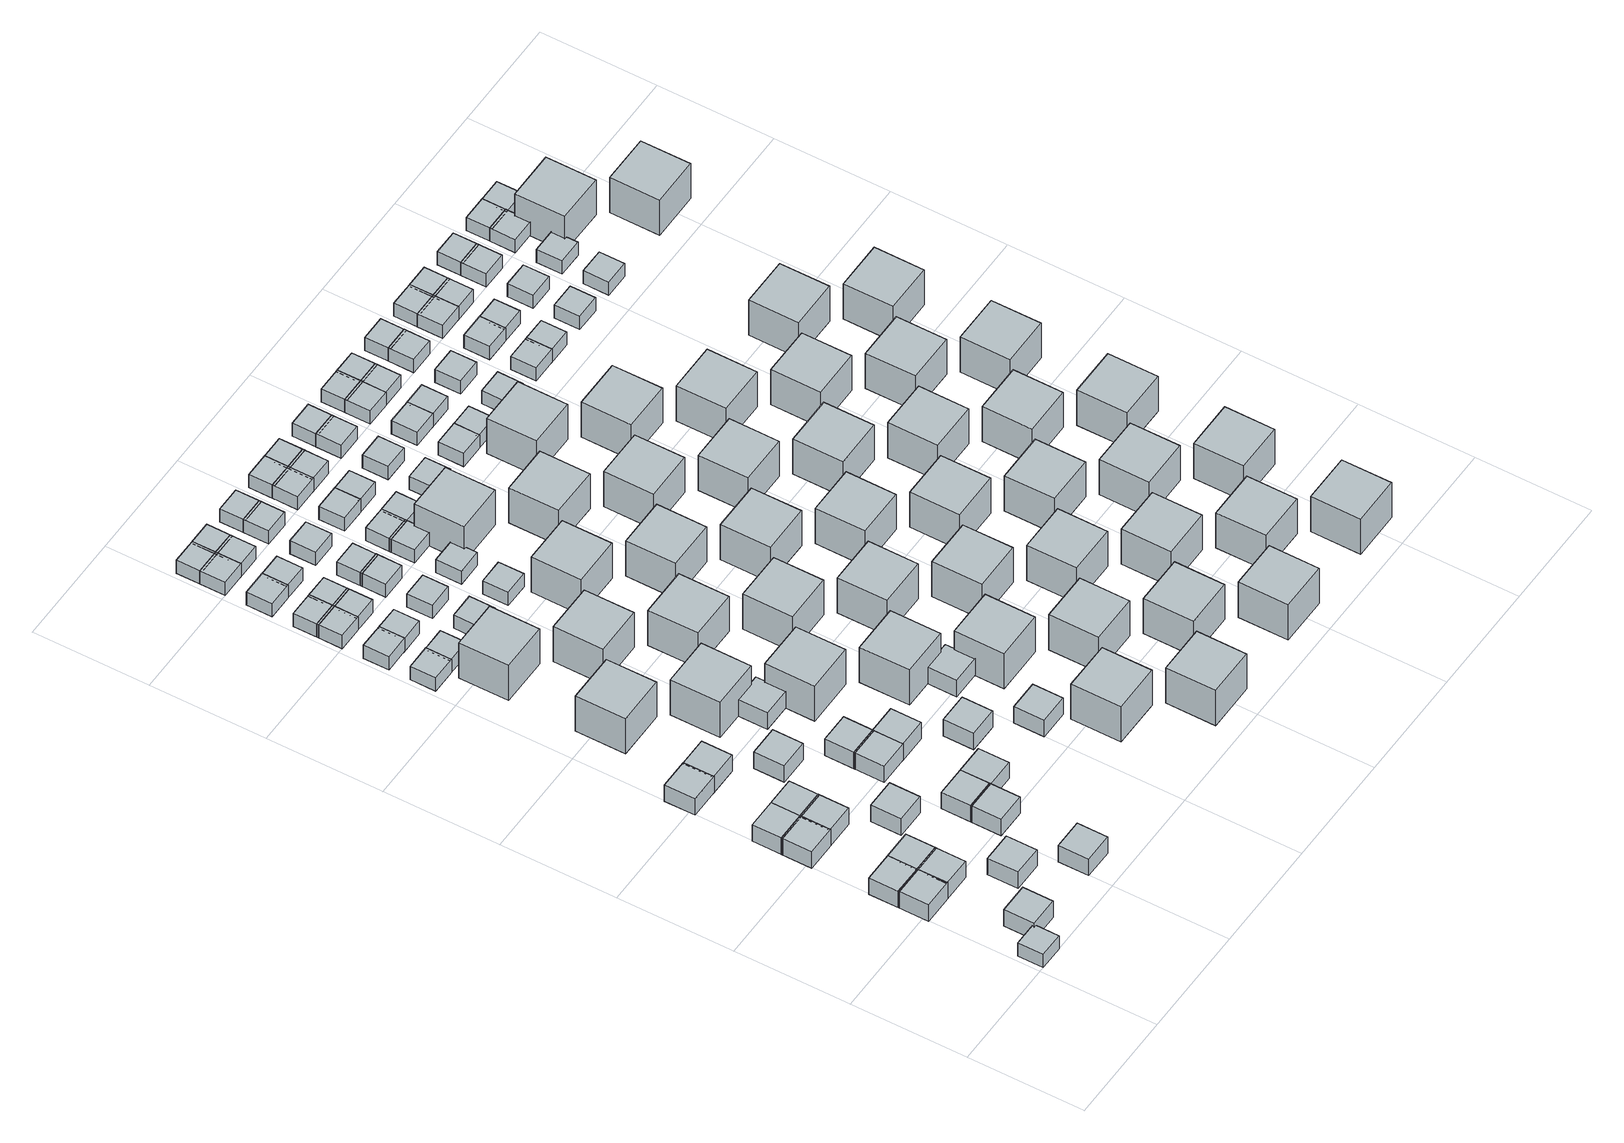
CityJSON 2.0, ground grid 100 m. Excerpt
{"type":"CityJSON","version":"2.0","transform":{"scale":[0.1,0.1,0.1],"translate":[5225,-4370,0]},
"CityObjects":{
"object1":{"type":"GenericCityObject","geometry":[{"type":"Solid","lod":"1","boundaries":[[[[0,1,2,3]],[[4,5,1,0]],[[5,6,2,1]],[[6,7,3,2]],[[7,4,0,3]],[[7,6,5,4]]]]}]},
"object2":{"type":"GenericCityObject","geometry":[{"type":"Solid","lod":"1","boundaries":[[[[8,9,10,11]],[[12,13,9,8]],[[13,14,10,9]],[[14,15,11,10]],[[15,12,8,11]],[[15,14,13,12]]]]}]},
"object3":{"type":"GenericCityObject","geometry":[{"type":"Solid","lod":"1","boundaries":[[[[16,17,18,19]],[[20,21,17,16]],[[21,22,18,17]],[[22,23,19,18]],[[23,20,16,19]],[[23,22,21,20]]]]}]},
"object4":{"type":"GenericCityObject","geometry":[{"type":"Solid","lod":"1","boundaries":[[[[24,25,26,27]],[[28,29,25,24]],[[29,30,26,25]],[[30,31,27,26]],[[31,28,24,27]],[[31,30,29,28]]]]}]},
"object5":{"type":"GenericCityObject","geometry":[{"type":"Solid","lod":"1","boundaries":[[[[32,33,34,35]],[[36,37,33,32]],[[37,38,34,33]],[[38,39,35,34]],[[39,36,32,35]],[[39,38,37,36]]]]}]},
"object6":{"type":"GenericCityObject","geometry":[{"type":"Solid","lod":"1","boundaries":[[[[40,41,42,43]],[[44,45,41,40]],[[45,46,42,41]],[[46,47,43,42]],[[47,44,40,43]],[[47,46,45,44]]]]}]},
"object7":{"type":"GenericCityObject","geometry":[{"type":"Solid","lod":"1","boundaries":[[[[48,49,50,51]],[[52,53,49,48]],[[53,54,50,49]],[[54,55,51,50]],[[55,52,48,51]],[[55,54,53,52]]]]}]},
"object8":{"type":"GenericCityObject","geometry":[{"type":"Solid","lod":"1","boundaries":[[[[56,57,58,59]],[[60,61,57,56]],[[61,62,58,57]],[[62,63,59,58]],[[63,60,56,59]],[[63,62,61,60]]]]}]},
"object9":{"type":"GenericCityObject","geometry":[{"type":"Solid","lod":"1","boundaries":[[[[64,65,66,67]],[[68,69,65,64]],[[69,70,66,65]],[[70,71,67,66]],[[71,68,64,67]],[[71,70,69,68]]]]}]},
"object10":{"type":"GenericCityObject","geometry":[{"type":"Solid","lod":"1","boundaries":[[[[72,73,74,75]],[[76,77,73,72]],[[77,78,74,73]],[[78,79,75,74]],[[79,76,72,75]],[[79,78,77,76]]]]}]},
"object11":{"type":"GenericCityObject","geometry":[{"type":"Solid","lod":"1","boundaries":[[[[80,81,82,83]],[[84,85,81,80]],[[85,86,82,81]],[[86,87,83,82]],[[87,84,80,83]],[[87,86,85,84]]]]}]},
"object12":{"type":"GenericCityObject","geometry":[{"type":"Solid","lod":"1","boundaries":[[[[88,89,90,91]],[[92,93,89,88]],[[93,94,90,89]],[[94,95,91,90]],[[95,92,88,91]],[[95,94,93,92]]]]}]},
"object13":{"type":"GenericCityObject","geometry":[{"type":"Solid","lod":"1","boundaries":[[[[96,97,98,99]],[[100,101,97,96]],[[101,102,98,97]],[[102,103,99,98]],[[103,100,96,99]],[[103,102,101,100]]]]}]},
"object14":{"type":"GenericCityObject","geometry":[{"type":"Solid","lod":"1","boundaries":[[[[104,105,106,107]],[[108,109,105,104]],[[109,110,106,105]],[[110,111,107,106]],[[111,108,104,107]],[[111,110,109,108]]]]}]},
"object15":{"type":"GenericCityObject","geometry":[{"type":"Solid","lod":"1","boundaries":[[[[112,113,114,115]],[[116,117,113,112]],[[117,118,114,113]],[[118,119,115,114]],[[119,116,112,115]],[[119,118,117,116]]]]}]},
"object16":{"type":"GenericCityObject","geometry":[{"type":"Solid","lod":"1","boundaries":[[[[120,121,122,123]],[[124,125,121,120]],[[125,126,122,121]],[[126,127,123,122]],[[127,124,120,123]],[[127,126,125,124]]]]}]},
"object17":{"type":"GenericCityObject","geometry":[{"type":"Solid","lod":"1","boundaries":[[[[128,129,130,131]],[[132,133,129,128]],[[133,134,130,129]],[[134,135,131,130]],[[135,132,128,131]],[[135,134,133,132]]]]}]},
"object18":{"type":"GenericCityObject","geometry":[{"type":"Solid","lod":"1","boundaries":[[[[136,137,138,139]],[[140,141,137,136]],[[141,142,138,137]],[[142,143,139,138]],[[143,140,136,139]],[[143,142,141,140]]]]}]},
"object19":{"type":"GenericCityObject","geometry":[{"type":"Solid","lod":"1","boundaries":[[[[144,145,146,147]],[[148,149,145,144]],[[149,150,146,145]],[[150,151,147,146]],[[151,148,144,147]],[[151,150,149,148]]]]}]},
"object20":{"type":"GenericCityObject","geometry":[{"type":"Solid","lod":"1","boundaries":[[[[152,153,154,155]],[[156,157,153,152]],[[157,158,154,153]],[[158,159,155,154]],[[159,156,152,155]],[[159,158,157,156]]]]}]},
"object21":{"type":"GenericCityObject","geometry":[{"type":"Solid","lod":"1","boundaries":[[[[160,161,162,163]],[[164,165,161,160]],[[165,166,162,161]],[[166,167,163,162]],[[167,164,160,163]],[[167,166,165,164]]]]}]},
"object22":{"type":"GenericCityObject","geometry":[{"type":"Solid","lod":"1","boundaries":[[[[168,169,170,171]],[[172,173,169,168]],[[173,174,170,169]],[[174,175,171,170]],[[175,172,168,171]],[[175,174,173,172]]]]}]},
"object23":{"type":"GenericCityObject","geometry":[{"type":"Solid","lod":"1","boundaries":[[[[176,177,178,179]],[[180,181,177,176]],[[181,182,178,177]],[[182,183,179,178]],[[183,180,176,179]],[[183,182,181,180]]]]}]},
"object24":{"type":"GenericCityObject","geometry":[{"type":"Solid","lod":"1","boundaries":[[[[184,185,186,187]],[[188,189,185,184]],[[189,190,186,185]],[[190,191,187,186]],[[191,188,184,187]],[[191,190,189,188]]]]}]},
"object25":{"type":"GenericCityObject","geometry":[{"type":"Solid","lod":"1","boundaries":[[[[192,193,194,195]],[[196,197,193,192]],[[197,198,194,193]],[[198,199,195,194]],[[199,196,192,195]],[[199,198,197,196]]]]}]},
"object26":{"type":"GenericCityObject","geometry":[{"type":"Solid","lod":"1","boundaries":[[[[200,201,202,203]],[[204,205,201,200]],[[205,206,202,201]],[[206,207,203,202]],[[207,204,200,203]],[[207,206,205,204]]]]}]},
"object27":{"type":"GenericCityObject","geometry":[{"type":"Solid","lod":"1","boundaries":[[[[208,209,210,211]],[[212,213,209,208]],[[213,214,210,209]],[[214,215,211,210]],[[215,212,208,211]],[[215,214,213,212]]]]}]},
"object28":{"type":"GenericCityObject","geometry":[{"type":"Solid","lod":"1","boundaries":[[[[216,217,218,219]],[[220,221,217,216]],[[221,222,218,217]],[[222,223,219,218]],[[223,220,216,219]],[[223,222,221,220]]]]}]},
"object29":{"type":"GenericCityObject","geometry":[{"type":"Solid","lod":"1","boundaries":[[[[224,225,226,227]],[[228,229,225,224]],[[229,230,226,225]],[[230,231,227,226]],[[231,228,224,227]],[[231,230,229,228]]]]}]},
"object30":{"type":"GenericCityObject","geometry":[{"type":"Solid","lod":"1","boundaries":[[[[232,233,234,235]],[[236,237,233,232]],[[237,238,234,233]],[[238,239,235,234]],[[239,236,232,235]],[[239,238,237,236]]]]}]},
"object31":{"type":"GenericCityObject","geometry":[{"type":"Solid","lod":"1","boundaries":[[[[240,241,242,243]],[[244,245,241,240]],[[245,246,242,241]],[[246,247,243,242]],[[247,244,240,243]],[[247,246,245,244]]]]}]},
"object32":{"type":"GenericCityObject","geometry":[{"type":"Solid","lod":"1","boundaries":[[[[248,249,250,251]],[[252,253,249,248]],[[253,254,250,249]],[[254,255,251,250]],[[255,252,248,251]],[[255,254,253,252]]]]}]},
"object33":{"type":"GenericCityObject","geometry":[{"type":"Solid","lod":"1","boundaries":[[[[256,257,258,259]],[[260,261,257,256]],[[261,262,258,257]],[[262,263,259,258]],[[263,260,256,259]],[[263,262,261,260]]]]}]},
"object34":{"type":"GenericCityObject","geometry":[{"type":"Solid","lod":"1","boundaries":[[[[264,265,266,267]],[[268,269,265,264]],[[269,270,266,265]],[[270,271,267,266]],[[271,268,264,267]],[[271,270,269,268]]]]}]},
"object35":{"type":"GenericCityObject","geometry":[{"type":"Solid","lod":"1","boundaries":[[[[272,273,274,275]],[[276,277,273,272]],[[277,278,274,273]],[[278,279,275,274]],[[279,276,272,275]],[[279,278,277,276]]]]}]},
"object36":{"type":"GenericCityObject","geometry":[{"type":"Solid","lod":"1","boundaries":[[[[280,281,282,283]],[[284,285,281,280]],[[285,286,282,281]],[[286,287,283,282]],[[287,284,280,283]],[[287,286,285,284]]]]}]},
"object37":{"type":"GenericCityObject","geometry":[{"type":"Solid","lod":"1","boundaries":[[[[288,289,290,291]],[[292,293,289,288]],[[293,294,290,289]],[[294,295,291,290]],[[295,292,288,291]],[[295,294,293,292]]]]}]},
"object38":{"type":"GenericCityObject","geometry":[{"type":"Solid","lod":"1","boundaries":[[[[296,297,298,299]],[[300,301,297,296]],[[301,302,298,297]],[[302,303,299,298]],[[303,300,296,299]],[[303,302,301,300]]]]}]},
"object39":{"type":"GenericCityObject","geometry":[{"type":"Solid","lod":"1","boundaries":[[[[304,305,306,307]],[[308,309,305,304]],[[309,310,306,305]],[[310,311,307,306]],[[311,308,304,307]],[[311,310,309,308]]]]}]},
"object40":{"type":"GenericCityObject","geometry":[{"type":"Solid","lod":"1","boundaries":[[[[312,313,314,315]],[[316,317,313,312]],[[317,318,314,313]],[[318,319,315,314]],[[319,316,312,315]],[[319,318,317,316]]]]}]},
"object41":{"type":"GenericCityObject","geometry":[{"type":"Solid","lod":"1","boundaries":[[[[320,321,322,323]],[[324,325,321,320]],[[325,326,322,321]],[[326,327,323,322]],[[327,324,320,323]],[[327,326,325,324]]]]}]},
"object42":{"type":"GenericCityObject","geometry":[{"type":"Solid","lod":"1","boundaries":[[[[328,329,330,331]],[[332,333,329,328]],[[333,334,330,329]],[[334,335,331,330]],[[335,332,328,331]],[[335,334,333,332]]]]}]},
"object43":{"type":"GenericCityObject","geometry":[{"type":"Solid","lod":"1","boundaries":[[[[336,337,338,339]],[[340,341,337,336]],[[341,342,338,337]],[[342,343,339,338]],[[343,340,336,339]],[[343,342,341,340]]]]}]},
"object44":{"type":"GenericCityObject","geometry":[{"type":"Solid","lod":"1","boundaries":[[[[344,345,346,347]],[[348,349,345,344]],[[349,350,346,345]],[[350,351,347,346]],[[351,348,344,347]],[[351,350,349,348]]]]}]},
"object45":{"type":"GenericCityObject","geometry":[{"type":"Solid","lod":"1","boundaries":[[[[352,353,354,355]],[[356,357,353,352]],[[357,358,354,353]],[[358,359,355,354]],[[359,356,352,355]],[[359,358,357,356]]]]}]},
"object46":{"type":"GenericCityObject","geometry":[{"type":"Solid","lod":"1","boundaries":[[[[360,361,362,363]],[[364,365,361,360]],[[365,366,362,361]],[[366,367,363,362]],[[367,364,360,363]],[[367,366,365,364]]]]}]},
"object47":{"type":"GenericCityObject","geometry":[{"type":"Solid","lod":"1","boundaries":[[[[368,369,370,371]],[[372,373,369,368]],[[373,374,370,369]],[[374,375,371,370]],[[375,372,368,371]],[[375,374,373,372]]]]}]},
"object48":{"type":"GenericCityObject","geometry":[{"type":"Solid","lod":"1","boundaries":[[[[376,377,378,379]],[[380,381,377,376]],[[381,382,378,377]],[[382,383,379,378]],[[383,380,376,379]],[[383,382,381,380]]]]}]},
"object49":{"type":"GenericCityObject","geometry":[{"type":"Solid","lod":"1","boundaries":[[[[384,385,386,387]],[[388,389,385,384]],[[389,390,386,385]],[[390,391,387,386]],[[391,388,384,387]],[[391,390,389,388]]]]}]},
"object50":{"type":"GenericCityObject","geometry":[{"type":"Solid","lod":"1","boundaries":[[[[392,393,394,395]],[[396,397,393,392]],[[397,398,394,393]],[[398,399,395,394]],[[399,396,392,395]],[[399,398,397,396]]]]}]},
"object51":{"type":"GenericCityObject","geometry":[{"type":"Solid","lod":"1","boundaries":[[[[400,401,402,403]],[[404,405,401,400]],[[405,406,402,401]],[[406,407,403,402]],[[407,404,400,403]],[[407,406,405,404]]]]}]},
"object52":{"type":"GenericCityObject","geometry":[{"type":"Solid","lod":"1","boundaries":[[[[408,409,410,411]],[[412,413,409,408]],[[413,414,410,409]],[[414,415,411,410]],[[415,412,408,411]],[[415,414,413,412]]]]}]},
"object53":{"type":"GenericCityObject","geometry":[{"type":"Solid","lod":"1","boundaries":[[[[416,417,418,419]],[[420,421,417,416]],[[421,422,418,417]],[[422,423,419,418]],[[423,420,416,419]],[[423,422,421,420]]]]}]},
"object54":{"type":"GenericCityObject","geometry":[{"type":"Solid","lod":"1","boundaries":[[[[424,425,426,427]],[[428,429,425,424]],[[429,430,426,425]],[[430,431,427,426]],[[431,428,424,427]],[[431,430,429,428]]]]}]},
"object55":{"type":"GenericCityObject","geometry":[{"type":"Solid","lod":"1","boundaries":[[[[432,433,434,435]],[[436,437,433,432]],[[437,438,434,433]],[[438,439,435,434]],[[439,436,432,435]],[[439,438,437,436]]]]}]},
"object56":{"type":"GenericCityObject","geometry":[{"type":"Solid","lod":"1","boundaries":[[[[440,441,442,443]],[[444,445,441,440]],[[445,446,442,441]],[[446,447,443,442]],[[447,444,440,443]],[[447,446,445,444]]]]}]},
"object57":{"type":"GenericCityObject","geometry":[{"type":"Solid","lod":"1","boundaries":[[[[448,449,450,451]],[[452,453,449,448]],[[453,454,450,449]],[[454,455,451,450]],[[455,452,448,451]],[[455,454,453,452]]]]}]},
"object58":{"type":"GenericCityObject","geometry":[{"type":"Solid","lod":"1","boundaries":[[[[456,457,458,459]],[[460,461,457,456]],[[461,462,458,457]],[[462,463,459,458]],[[463,460,456,459]],[[463,462,461,460]]]]}]},
"object59":{"type":"GenericCityObject","geometry":[{"type":"Solid","lod":"1","boundaries":[[[[464,465,466,467]],[[468,469,465,464]],[[469,470,466,465]],[[470,471,467,466]],[[471,468,464,467]],[[471,470,469,468]]]]}]},
"object60":{"type":"GenericCityObject","geometry":[{"type":"Solid","lod":"1","boundaries":[[[[472,473,474,475]],[[476,477,473,472]],[[477,478,474,473]],[[478,479,475,474]],[[479,476,472,475]],[[479,478,477,476]]]]}]},
"object61":{"type":"GenericCityObject","geometry":[{"type":"Solid","lod":"1","boundaries":[[[[480,481,482,483]],[[484,485,481,480]],[[485,486,482,481]],[[486,487,483,482]],[[487,484,480,483]],[[487,486,485,484]]]]}]},
"object62":{"type":"GenericCityObject","geometry":[{"type":"Solid","lod":"1","boundaries":[[[[488,489,490,491]],[[492,493,489,488]],[[493,494,490,489]],[[494,495,491,490]],[[495,492,488,491]],[[495,494,493,492]]]]}]},
"object63":{"type":"GenericCityObject","geometry":[{"type":"Solid","lod":"1","boundaries":[[[[496,497,498,499]],[[500,501,497,496]],[[501,502,498,497]],[[502,503,499,498]],[[503,500,496,499]],[[503,502,501,500]]]]}]},
"object64":{"type":"GenericCityObject","geometry":[{"type":"Solid","lod":"1","boundaries":[[[[504,505,506,507]],[[508,509,505,504]],[[509,510,506,505]],[[510,511,507,506]],[[511,508,504,507]],[[511,510,509,508]]]]}]},
"object65":{"type":"GenericCityObject","geometry":[{"type":"Solid","lod":"1","boundaries":[[[[512,513,514,515]],[[516,517,513,512]],[[517,518,514,513]],[[518,519,515,514]],[[519,516,512,515]],[[519,518,517,516]]]]}]},
"object66":{"type":"GenericCityObject","geometry":[{"type":"Solid","lod":"1","boundaries":[[[[520,521,522,523]],[[524,525,521,520]],[[525,526,522,521]],[[526,527,523,522]],[[527,524,520,523]],[[527,526,525,524]]]]}]},
"object67":{"type":"GenericCityObject","geometry":[{"type":"Solid","lod":"1","boundaries":[[[[528,529,530,531]],[[532,533,529,528]],[[533,534,530,529]],[[534,535,531,530]],[[535,532,528,531]],[[535,534,533,532]]]]}]},
"object68":{"type":"GenericCityObject","geometry":[{"type":"Solid","lod":"1","boundaries":[[[[536,537,538,539]],[[540,541,537,536]],[[541,542,538,537]],[[542,543,539,538]],[[543,540,536,539]],[[543,542,541,540]]]]}]},
"object69":{"type":"GenericCityObject","geometry":[{"type":"Solid","lod":"1","boundaries":[[[[544,545,546,547]],[[548,549,545,544]],[[549,550,546,545]],[[550,551,547,546]],[[551,548,544,547]],[[551,550,549,548]]]]}]},
"object70":{"type":"GenericCityObject","geometry":[{"type":"Solid","lod":"1","boundaries":[[[[552,553,554,555]],[[556,557,553,552]],[[557,558,554,553]],[[558,559,555,554]],[[559,556,552,555]],[[559,558,557,556]]]]}]},
"object71":{"type":"GenericCityObject","geometry":[{"type":"Solid","lod":"1","boundaries":[[[[560,561,562,563]],[[564,565,561,560]],[[565,566,562,561]],[[566,567,563,562]],[[567,564,560,563]],[[567,566,565,564]]]]}]},
"object72":{"type":"GenericCityObject","geometry":[{"type":"Solid","lod":"1","boundaries":[[[[568,569,570,571]],[[572,573,569,568]],[[573,574,570,569]],[[574,575,571,570]],[[575,572,568,571]],[[575,574,573,572]]]]}]},
"object73":{"type":"GenericCityObject","geometry":[{"type":"Solid","lod":"1","boundaries":[[[[576,577,578,579]],[[580,581,577,576]],[[581,582,578,577]],[[582,583,579,578]],[[583,580,576,579]],[[583,582,581,580]]]]}]},
"object74":{"type":"GenericCityObject","geometry":[{"type":"Solid","lod":"1","boundaries":[[[[584,585,586,587]],[[588,589,585,584]],[[589,590,586,585]],[[590,591,587,586]],[[591,588,584,587]],[[591,590,589,588]]]]}]},
"object75":{"type":"GenericCityObject","geometry":[{"type":"Solid","lod":"1","boundaries":[[[[592,593,594,595]],[[596,597,593,592]],[[597,598,594,593]],[[598,599,595,594]],[[599,596,592,595]],[[599,598,597,596]]]]}]},
"object76":{"type":"GenericCityObject","geometry":[{"type":"Solid","lod":"1","boundaries":[[[[600,601,602,603]],[[604,605,601,600]],[[605,606,602,601]],[[606,607,603,602]],[[607,604,600,603]],[[607,606,605,604]]]]}]},
"object77":{"type":"GenericCityObject","geometry":[{"type":"Solid","lod":"1","boundaries":[[[[608,609,610,611]],[[612,613,609,608]],[[613,614,610,609]],[[614,615,611,610]],[[615,612,608,611]],[[615,614,613,612]]]]}]},
"object78":{"type":"GenericCityObject","geometry":[{"type":"Solid","lod":"1","boundaries":[[[[616,617,618,619]],[[620,621,617,616]],[[621,622,618,617]],[[622,623,619,618]],[[623,620,616,619]],[[623,622,621,620]]]]}]},
"object79":{"type":"GenericCityObject","geometry":[{"type":"Solid","lod":"1","boundaries":[[[[624,625,626,627]],[[628,629,625,624]],[[629,630,626,625]],[[630,631,627,626]],[[631,628,624,627]],[[631,630,629,628]]]]}]},
"object80":{"type":"GenericCityObject","geometry":[{"type":"Solid","lod":"1","boundaries":[[[[632,633,634,635]],[[636,637,633,632]],[[637,638,634,633]],[[638,639,635,634]],[[639,636,632,635]],[[639,638,637,636]]]]}]},
"object81":{"type":"GenericCityObject","geometry":[{"type":"Solid","lod":"1","boundaries":[[[[640,641,642,643]],[[644,645,641,640]],[[645,646,642,641]],[[646,647,643,642]],[[647,644,640,643]],[[647,646,645,644]]]]}]},
"object82":{"type":"GenericCityObject","geometry":[{"type":"Solid","lod":"1","boundaries":[[[[648,649,650,651]],[[652,653,649,648]],[[653,654,650,649]],[[654,655,651,650]],[[655,652,648,651]],[[655,654,653,652]]]]}]},
"object83":{"type":"GenericCityObject","geometry":[{"type":"Solid","lod":"1","boundaries":[[[[656,657,658,659]],[[660,661,657,656]],[[661,662,658,657]],[[662,663,659,658]],[[663,660,656,659]],[[663,662,661,660]]]]}]},
"object84":{"type":"GenericCityObject","geometry":[{"type":"Solid","lod":"1","boundaries":[[[[664,665,666,667]],[[668,669,665,664]],[[669,670,666,665]],[[670,671,667,666]],[[671,668,664,667]],[[671,670,669,668]]]]}]},
"object85":{"type":"GenericCityObject","geometry":[{"type":"Solid","lod":"1","boundaries":[[[[672,673,674,675]],[[676,677,673,672]],[[677,678,674,673]],[[678,679,675,674]],[[679,676,672,675]],[[679,678,677,676]]]]}]},
"object86":{"type":"GenericCityObject","geometry":[{"type":"Solid","lod":"1","boundaries":[[[[680,681,682,683]],[[684,685,681,680]],[[685,686,682,681]],[[686,687,683,682]],[[687,684,680,683]],[[687,686,685,684]]]]}]},
"object87":{"type":"GenericCityObject","geometry":[{"type":"Solid","lod":"1","boundaries":[[[[688,689,690,691]],[[692,693,689,688]],[[693,694,690,689]],[[694,695,691,690]],[[695,692,688,691]],[[695,694,693,692]]]]}]},
"object88":{"type":"GenericCityObject","geometry":[{"type":"Solid","lod":"1","boundaries":[[[[696,697,698,699]],[[700,701,697,696]],[[701,702,698,697]],[[702,703,699,698]],[[703,700,696,699]],[[703,702,701,700]]]]}]},
"object89":{"type":"GenericCityObject","geometry":[{"type":"Solid","lod":"1","boundaries":[[[[704,705,706,707]],[[708,709,705,704]],[[709,710,706,705]],[[710,711,707,706]],[[711,708,704,707]],[[711,710,709,708]]]]}]},
"object90":{"type":"GenericCityObject","geometry":[{"type":"Solid","lod":"1","boundaries":[[[[712,713,714,715]],[[716,717,713,712]],[[717,718,714,713]],[[718,719,715,714]],[[719,716,712,715]],[[719,718,717,716]]]]}]},
"object91":{"type":"GenericCityObject","geometry":[{"type":"Solid","lod":"1","boundaries":[[[[720,721,722,723]],[[724,725,721,720]],[[725,726,722,721]],[[726,727,723,722]],[[727,724,720,723]],[[727,726,725,724]]]]}]},
"object92":{"type":"GenericCityObject","geometry":[{"type":"Solid","lod":"1","boundaries":[[[[728,729,730,731]],[[732,733,729,728]],[[733,734,730,729]],[[734,735,731,730]],[[735,732,728,731]],[[735,734,733,732]]]]}]},
"object93":{"type":"GenericCityObject","geometry":[{"type":"Solid","lod":"1","boundaries":[[[[736,737,738,739]],[[740,741,737,736]],[[741,742,738,737]],[[742,743,739,738]],[[743,740,736,739]],[[743,742,741,740]]]]}]},
"object94":{"type":"GenericCityObject","geometry":[{"type":"Solid","lod":"1","boundaries":[[[[744,745,746,747]],[[748,749,745,744]],[[749,750,746,745]],[[750,751,747,746]],[[751,748,744,747]],[[751,750,749,748]]]]}]},
"object95":{"type":"GenericCityObject","geometry":[{"type":"Solid","lod":"1","boundaries":[[[[752,753,754,755]],[[756,757,753,752]],[[757,758,754,753]],[[758,759,755,754]],[[759,756,752,755]],[[759,758,757,756]]]]}]},
"object96":{"type":"GenericCityObject","geometry":[{"type":"Solid","lod":"1","boundaries":[[[[760,761,762,763]],[[764,765,761,760]],[[765,766,762,761]],[[766,767,763,762]],[[767,764,760,763]],[[767,766,765,764]]]]}]},
"object97":{"type":"GenericCityObject","geometry":[{"type":"Solid","lod":"1","boundaries":[[[[768,769,770,771]],[[772,773,769,768]],[[773,774,770,769]],[[774,775,771,770]],[[775,772,768,771]],[[775,774,773,772]]]]}]},
"object98":{"type":"GenericCityObject","geometry":[{"type":"Solid","lod":"1","boundaries":[[[[776,777,778,779]],[[780,781,777,776]],[[781,782,778,777]],[[782,783,779,778]],[[783,780,776,779]],[[783,782,781,780]]]]}]},
"object99":{"type":"GenericCityObject","geometry":[{"type":"Solid","lod":"1","boundaries":[[[[784,785,786,787]],[[788,789,785,784]],[[789,790,786,785]],[[790,791,787,786]],[[791,788,784,787]],[[791,790,789,788]]]]}]},
"object100":{"type":"GenericCityObject","geometry":[{"type":"Solid","lod":"1","boundaries":[[[[792,793,794,795]],[[796,797,793,792]],[[797,798,794,793]],[[798,799,795,794]],[[799,796,792,795]],[[799,798,797,796]]]]}]},
"object101":{"type":"GenericCityObject","geometry":[{"type":"Solid","lod":"1","boundaries":[[[[800,801,802,803]],[[804,805,801,800]],[[805,806,802,801]],[[806,807,803,802]],[[807,804,800,803]],[[807,806,805,804]]]]}]},
"object102":{"type":"GenericCityObject","geometry":[{"type":"Solid","lod":"1","boundaries":[[[[808,809,810,811]],[[812,813,809,808]],[[813,814,810,809]],[[814,815,811,810]],[[815,812,808,811]],[[815,814,813,812]]]]}]},
"object103":{"type":"GenericCityObject","geometry":[{"type":"Solid","lod":"1","boundaries":[[[[816,817,818,819]],[[820,821,817,816]],[[821,822,818,817]],[[822,823,819,818]],[[823,820,816,819]],[[823,822,821,820]]]]}]},
"object104":{"type":"GenericCityObject","geometry":[{"type":"Solid","lod":"1","boundaries":[[[[824,825,826,827]],[[828,829,825,824]],[[829,830,826,825]],[[830,831,827,826]],[[831,828,824,827]],[[831,830,829,828]]]]}]},
"object105":{"type":"GenericCityObject","geometry":[{"type":"Solid","lod":"1","boundaries":[[[[832,833,834,835]],[[836,837,833,832]],[[837,838,834,833]],[[838,839,835,834]],[[839,836,832,835]],[[839,838,837,836]]]]}]},
"object106":{"type":"GenericCityObject","geometry":[{"type":"Solid","lod":"1","boundaries":[[[[840,841,842,843]],[[844,845,841,840]],[[845,846,842,841]],[[846,847,843,842]],[[847,844,840,843]],[[847,846,845,844]]]]}]},
"object107":{"type":"GenericCityObject","geometry":[{"type":"Solid","lod":"1","boundaries":[[[[848,849,850,851]],[[852,853,849,848]],[[853,854,850,849]],[[854,855,851,850]],[[855,852,848,851]],[[855,854,853,852]]]]}]},
"object108":{"type":"GenericCityObject","geometry":[{"type":"Solid","lod":"1","boundaries":[[[[856,857,858,859]],[[860,861,857,856]],[[861,862,858,857]],[[862,863,859,858]],[[863,860,856,859]],[[863,862,861,860]]]]}]},
"object109":{"type":"GenericCityObject","geometry":[{"type":"Solid","lod":"1","boundaries":[[[[864,865,866,867]],[[868,869,865,864]],[[869,870,866,865]],[[870,871,867,866]],[[871,868,864,867]],[[871,870,869,868]]]]}]},
"object110":{"type":"GenericCityObject","geometry":[{"type":"Solid","lod":"1","boundaries":[[[[872,873,874,875]],[[876,877,873,872]],[[877,878,874,873]],[[878,879,875,874]],[[879,876,872,875]],[[879,878,877,876]]]]}]},
"object111":{"type":"GenericCityObject","geometry":[{"type":"Solid","lod":"1","boundaries":[[[[880,881,882,883]],[[884,885,881,880]],[[885,886,882,881]],[[886,887,883,882]],[[887,884,880,883]],[[887,886,885,884]]]]}]},
"object112":{"type":"GenericCityObject","geometry":[{"type":"Solid","lod":"1","boundaries":[[[[888,889,890,891]],[[892,893,889,888]],[[893,894,890,889]],[[894,895,891,890]],[[895,892,888,891]],[[895,894,893,892]]]]}]},
"object113":{"type":"GenericCityObject","geometry":[{"type":"Solid","lod":"1","boundaries":[[[[896,897,898,899]],[[900,901,897,896]],[[901,902,898,897]],[[902,903,899,898]],[[903,900,896,899]],[[903,902,901,900]]]]}]},
"object114":{"type":"GenericCityObject","geometry":[{"type":"Solid","lod":"1","boundaries":[[[[904,905,906,907]],[[908,909,905,904]],[[909,910,906,905]],[[910,911,907,906]],[[911,908,904,907]],[[911,910,909,908]]]]}]},
"object115":{"type":"GenericCityObject","geometry":[{"type":"Solid","lod":"1","boundaries":[[[[912,913,914,915]],[[916,917,913,912]],[[917,918,914,913]],[[918,919,915,914]],[[919,916,912,915]],[[919,918,917,916]]]]}]},
"object116":{"type":"GenericCityObject","geometry":[{"type":"Solid","lod":"1","boundaries":[[[[920,921,922,923]],[[924,925,921,920]],[[925,926,922,921]],[[926,927,923,922]],[[927,924,920,923]],[[927,926,925,924]]]]}]},
"object117":{"type":"GenericCityObject","geometry":[{"type":"Solid","lod":"1","boundaries":[[[[928,929,930,931]],[[932,933,929,928]],[[933,934,930,929]],[[934,935,931,930]],[[935,932,928,931]],[[935,934,933,932]]]]}]},
"object118":{"type":"GenericCityObject","geometry":[{"type":"Solid","lod":"1","boundaries":[[[[936,937,938,939]],[[940,941,937,936]],[[941,942,938,937]],[[942,943,939,938]],[[943,940,936,939]],[[943,942,941,940]]]]}]},
"object119":{"type":"GenericCityObject","geometry":[{"type":"Solid","lod":"1","boundaries":[[[[944,945,946,947]],[[948,949,945,944]],[[949,950,946,945]],[[950,951,947,946]],[[951,948,944,947]],[[951,950,949,948]]]]}]},
"object120":{"type":"GenericCityObject","geometry":[{"type":"Solid","lod":"1","boundaries":[[[[952,953,954,955]],[[956,957,953,952]],[[957,958,954,953]],[[958,959,955,954]],[[959,956,952,955]],[[959,958,957,956]]]]}]},
"object121":{"type":"GenericCityObject","geometry":[{"type":"Solid","lod":"1","boundaries":[[[[960,961,962,963]],[[964,965,961,960]],[[965,966,962,961]],[[966,967,963,962]],[[967,964,960,963]],[[967,966,965,964]]]]}]},
"object122":{"type":"GenericCityObject","geometry":[{"type":"Solid","lod":"1","boundaries":[[[[968,969,970,971]],[[972,973,969,968]],[[973,974,970,969]],[[974,975,971,970]],[[975,972,968,971]],[[975,974,973,972]]]]}]},
"object123":{"type":"GenericCityObject","geometry":[{"type":"Solid","lod":"1","boundaries":[[[[976,977,978,979]],[[980,981,977,976]],[[981,982,978,977]],[[982,983,979,978]],[[983,980,976,979]],[[983,982,981,980]]]]}]},
"object124":{"type":"GenericCityObject","geometry":[{"type":"Solid","lod":"1","boundaries":[[[[984,985,986,987]],[[988,989,985,984]],[[989,990,986,985]],[[990,991,987,986]],[[991,988,984,987]],[[991,990,989,988]]]]}]},
"object125":{"type":"GenericCityObject","geometry":[{"type":"Solid","lod":"1","boundaries":[[[[992,993,994,995]],[[996,997,993,992]],[[997,998,994,993]],[[998,999,995,994]],[[999,996,992,995]],[[999,998,997,996]]]]}]},
"object126":{"type":"GenericCityObject","geometry":[{"type":"Solid","lod":"1","boundaries":[[[[1000,1001,1002,1003]],[[1004,1005,1001,1000]],[[1005,1006,1002,1001]],[[1006,1007,1003,1002]],[[1007,1004,1000,1003]],[[1007,1006,1005,1004]]]]}]},
"object127":{"type":"GenericCityObject","geometry":[{"type":"Solid","lod":"1","boundaries":[[[[1008,1009,1010,1011]],[[1012,1013,1009,1008]],[[1013,1014,1010,1009]],[[1014,1015,1011,1010]],[[1015,1012,1008,1011]],[[1015,1014,1013,1012]]]]}]},
"object128":{"type":"GenericCityObject","geometry":[{"type":"Solid","lod":"1","boundaries":[[[[1016,1017,1018,1019]],[[1020,1021,1017,1016]],[[1021,1022,1018,1017]],[[1022,1023,1019,1018]],[[1023,1020,1016,1019]],[[1023,1022,1021,1020]]]]}]},
"object129":{"type":"GenericCityObject","geometry":[{"type":"Solid","lod":"1","boundaries":[[[[1024,1025,1026,1027]],[[1028,1029,1025,1024]],[[1029,1030,1026,1025]],[[1030,1031,1027,1026]],[[1031,1028,1024,1027]],[[1031,1030,1029,1028]]]]}]},
"object130":{"type":"GenericCityObject","geometry":[{"type":"Solid","lod":"1","boundaries":[[[[1032,1033,1034,1035]],[[1036,1037,1033,1032]],[[1037,1038,1034,1033]],[[1038,1039,1035,1034]],[[1039,1036,1032,1035]],[[1039,1038,1037,1036]]]]}]},
"object131":{"type":"GenericCityObject","geometry":[{"type":"Solid","lod":"1","boundaries":[[[[1040,1041,1042,1043]],[[1044,1045,1041,1040]],[[1045,1046,1042,1041]],[[1046,1047,1043,1042]],[[1047,1044,1040,1043]],[[1047,1046,1045,1044]]]]}]},
"object132":{"type":"GenericCityObject","geometry":[{"type":"Solid","lod":"1","boundaries":[[[[1048,1049,1050,1051]],[[1052,1053,1049,1048]],[[1053,1054,1050,1049]],[[1054,1055,1051,1050]],[[1055,1052,1048,1051]],[[1055,1054,1053,1052]]]]}]},
"object133":{"type":"GenericCityObject","geometry":[{"type":"Solid","lod":"1","boundaries":[[[[1056,1057,1058,1059]],[[1060,1061,1057,1056]],[[1061,1062,1058,1057]],[[1062,1063,1059,1058]],[[1063,1060,1056,1059]],[[1063,1062,1061,1060]]]]}]},
"object134":{"type":"GenericCityObject","geometry":[{"type":"Solid","lod":"1","boundaries":[[[[1064,1065,1066,1067]],[[1068,1069,1065,1064]],[[1069,1070,1066,1065]],[[1070,1071,1067,1066]],[[1071,1068,1064,1067]],[[1071,1070,1069,1068]]]]}]},
"object135":{"type":"GenericCityObject","geometry":[{"type":"Solid","lod":"1","boundaries":[[[[1072,1073,1074,1075]],[[1076,1077,1073,1072]],[[1077,1078,1074,1073]],[[1078,1079,1075,1074]],[[1079,1076,1072,1075]],[[1079,1078,1077,1076]]]]}]},
"object136":{"type":"GenericCityObject","geometry":[{"type":"Solid","lod":"1","boundaries":[[[[1080,1081,1082,1083]],[[1084,1085,1081,1080]],[[1085,1086,1082,1081]],[[1086,1087,1083,1082]],[[1087,1084,1080,1083]],[[1087,1086,1085,1084]]]]}]},
"object137":{"type":"GenericCityObject","geometry":[{"type":"Solid","lod":"1","boundaries":[[[[1088,1089,1090,1091]],[[1092,1093,1089,1088]],[[1093,1094,1090,1089]],[[1094,1095,1091,1090]],[[1095,1092,1088,1091]],[[1095,1094,1093,1092]]]]}]}
},
"vertices":[
[50,0,0],[270,0,0],[270,220,0],[50,220,0],[50,0,140],[270,0,140],[270,220,140],[50,220,140],
[0,950,0],[262,950,0],[262,1212,0],[0,1212,0],[0,950,175],[262,950,175],[262,1212,175],[0,1212,175],
[250,200,0],[512,200,0],[512,462,0],[250,462,0],[250,200,175],[512,200,175],[512,462,175],[250,462,175],
[0,1200,0],[262,1200,0],[262,1462,0],[0,1462,0],[0,1200,175],[262,1200,175],[262,1462,175],[0,1462,175],
[250,950,0],[512,950,0],[512,1212,0],[250,1212,0],[250,950,175],[512,950,175],[512,1212,175],[250,1212,175],
[0,1950,0],[262,1950,0],[262,2212,0],[0,2212,0],[0,1950,175],[262,1950,175],[262,2212,175],[0,2212,175],
[250,1200,0],[512,1200,0],[512,1462,0],[250,1462,0],[250,1200,175],[512,1200,175],[512,1462,175],[250,1462,175],
[0,2200,0],[262,2200,0],[262,2462,0],[0,2462,0],[0,2200,175],[262,2200,175],[262,2462,175],[0,2462,175],
[620,570,0],[882,570,0],[882,832,0],[620,832,0],[620,570,175],[882,570,175],[882,832,175],[620,832,175],
[250,1950,0],[512,1950,0],[512,2212,0],[250,2212,0],[250,1950,175],[512,1950,175],[512,2212,175],[250,2212,175],
[0,2950,0],[262,2950,0],[262,3212,0],[0,3212,0],[0,2950,175],[262,2950,175],[262,3212,175],[0,3212,175],
[250,2200,0],[512,2200,0],[512,2462,0],[250,2462,0],[250,2200,175],[512,2200,175],[512,2462,175],[250,2462,175],
[1000,200,0],[1262,200,0],[1262,462,0],[1000,462,0],[1000,200,175],[1262,200,175],[1262,462,175],[1000,462,175],
[620,1570,0],[882,1570,0],[882,1832,0],[620,1832,0],[620,1570,175],[882,1570,175],[882,1832,175],[620,1832,175],
[250,2950,0],[512,2950,0],[512,3212,0],[250,3212,0],[250,2950,175],[512,2950,175],[512,3212,175],[250,3212,175],
[1000,950,0],[1262,950,0],[1262,1212,0],[1000,1212,0],[1000,950,175],[1262,950,175],[1262,1212,175],[1000,1212,175],
[1000,1200,0],[1262,1200,0],[1262,1462,0],[1000,1462,0],[1000,1200,175],[1262,1200,175],[1262,1462,175],[1000,1462,175],
[620,2570,0],[882,2570,0],[882,2832,0],[620,2832,0],[620,2570,175],[882,2570,175],[882,2832,175],[620,2832,175],
[250,3700,0],[679,3700,0],[679,4129,0],[250,4129,0],[250,3700,375],[679,3700,375],[679,4129,375],[250,4129,375],
[50,5200,0],[270,5200,0],[270,5420,0],[50,5420,0],[50,5200,140],[270,5200,140],[270,5420,140],[50,5420,140],
[1000,1950,0],[1262,1950,0],[1262,2212,0],[1000,2212,0],[1000,1950,175],[1262,1950,175],[1262,2212,175],[1000,2212,175],
[1250,1200,0],[1512,1200,0],[1512,1462,0],[1250,1462,0],[1250,1200,175],[1512,1200,175],[1512,1462,175],[1250,1462,175],
[1000,2200,0],[1262,2200,0],[1262,2462,0],[1000,2462,0],[1000,2200,175],[1262,2200,175],[1262,2462,175],[1000,2462,175],
[50,5600,0],[270,5600,0],[270,5820,0],[50,5820,0],[50,5600,140],[270,5600,140],[270,5820,140],[50,5820,140],
[250,4700,0],[679,4700,0],[679,5129,0],[250,5129,0],[250,4700,375],[679,4700,375],[679,5129,375],[250,5129,375],
[250,5200,0],[470,5200,0],[470,5420,0],[250,5420,0],[250,5200,140],[470,5200,140],[470,5420,140],[250,5420,140],
[750,3200,0],[1179,3200,0],[1179,3629,0],[750,3629,0],[750,3200,375],[1179,3200,375],[1179,3629,375],[750,3629,375],
[50,6000,0],[270,6000,0],[270,6220,0],[50,6220,0],[50,6000,140],[270,6000,140],[270,6220,140],[50,6220,140],
[1250,1950,0],[1512,1950,0],[1512,2212,0],[1250,2212,0],[1250,1950,175],[1512,1950,175],[1512,2212,175],[1250,2212,175],
[50,6200,0],[270,6200,0],[270,6420,0],[50,6420,0],[50,6200,140],[270,6200,140],[270,6420,140],[50,6420,140],
[1000,2950,0],[1262,2950,0],[1262,3212,0],[1000,3212,0],[1000,2950,175],[1262,2950,175],[1262,3212,175],[1000,3212,175],
[250,5600,0],[470,5600,0],[470,5820,0],[250,5820,0],[250,5600,140],[470,5600,140],[470,5820,140],[250,5820,140],
[50,6600,0],[270,6600,0],[270,6820,0],[50,6820,0],[50,6600,140],[270,6600,140],[270,6820,140],[50,6820,140],
[250,6000,0],[470,6000,0],[470,6220,0],[250,6220,0],[250,6000,140],[470,6000,140],[470,6220,140],[250,6220,140],
[250,6200,0],[470,6200,0],[470,6420,0],[250,6420,0],[250,6200,140],[470,6200,140],[470,6420,140],[250,6420,140],
[1620,1570,0],[1882,1570,0],[1882,1832,0],[1620,1832,0],[1620,1570,175],[1882,1570,175],[1882,1832,175],[1620,1832,175],
[750,4200,0],[1179,4200,0],[1179,4629,0],[750,4629,0],[750,4200,375],[1179,4200,375],[1179,4629,375],[750,4629,375],
[50,7000,0],[270,7000,0],[270,7220,0],[50,7220,0],[50,7000,140],[270,7000,140],[270,7220,140],[50,7220,140],
[1250,2700,0],[1679,2700,0],[1679,3129,0],[1250,3129,0],[1250,2700,375],[1679,2700,375],[1679,3129,375],[1250,3129,375],
[50,7200,0],[270,7200,0],[270,7420,0],[50,7420,0],[50,7200,140],[270,7200,140],[270,7420,140],[50,7420,140],
[650,5200,0],[870,5200,0],[870,5420,0],[650,5420,0],[650,5200,140],[870,5200,140],[870,5420,140],[650,5420,140],
[250,6600,0],[470,6600,0],[470,6820,0],[250,6820,0],[250,6600,140],[470,6600,140],[470,6820,140],[250,6820,140],
[650,5600,0],[870,5600,0],[870,5820,0],[650,5820,0],[650,5600,140],[870,5600,140],[870,5820,140],[650,5820,140],
[250,7000,0],[470,7000,0],[470,7220,0],[250,7220,0],[250,7000,140],[470,7000,140],[470,7220,140],[250,7220,140],
[2000,1200,0],[2262,1200,0],[2262,1462,0],[2000,1462,0],[2000,1200,175],[2262,1200,175],[2262,1462,175],[2000,1462,175],
[250,7200,0],[470,7200,0],[470,7420,0],[250,7420,0],[250,7200,140],[470,7200,140],[470,7420,140],[250,7420,140],
[650,6000,0],[870,6000,0],[870,6220,0],[650,6220,0],[650,6000,140],[870,6000,140],[870,6220,140],[650,6220,140],
[1250,3700,0],[1679,3700,0],[1679,4129,0],[1250,4129,0],[1250,3700,375],[1679,3700,375],[1679,4129,375],[1250,4129,375],
[650,6200,0],[870,6200,0],[870,6420,0],[650,6420,0],[650,6200,140],[870,6200,140],[870,6420,140],[650,6420,140],
[1750,2200,0],[2179,2200,0],[2179,2629,0],[1750,2629,0],[1750,2200,375],[2179,2200,375],[2179,2629,375],[1750,2629,375],
[2250,700,0],[2679,700,0],[2679,1129,0],[2250,1129,0],[2250,700,375],[2679,700,375],[2679,1129,375],[2250,1129,375],
[1050,5200,0],[1270,5200,0],[1270,5420,0],[1050,5420,0],[1050,5200,140],[1270,5200,140],[1270,5420,140],[1050,5420,140],
[2000,1950,0],[2262,1950,0],[2262,2212,0],[2000,2212,0],[2000,1950,175],[2262,1950,175],[2262,2212,175],[2000,2212,175],
[650,6600,0],[870,6600,0],[870,6820,0],[650,6820,0],[650,6600,140],[870,6600,140],[870,6820,140],[650,6820,140],
[1050,5600,0],[1270,5600,0],[1270,5820,0],[1050,5820,0],[1050,5600,140],[1270,5600,140],[1270,5820,140],[1050,5820,140],
[650,7000,0],[870,7000,0],[870,7220,0],[650,7220,0],[650,7000,140],[870,7000,140],[870,7220,140],[650,7220,140],
[1250,4700,0],[1679,4700,0],[1679,5129,0],[1250,5129,0],[1250,4700,375],[1679,4700,375],[1679,5129,375],[1250,5129,375],
[650,7200,0],[870,7200,0],[870,7420,0],[650,7420,0],[650,7200,140],[870,7200,140],[870,7420,140],[650,7420,140],
[1750,3200,0],[2179,3200,0],[2179,3629,0],[1750,3629,0],[1750,3200,375],[2179,3200,375],[2179,3629,375],[1750,3629,375],
[1050,6000,0],[1270,6000,0],[1270,6220,0],[1050,6220,0],[1050,6000,140],[1270,6000,140],[1270,6220,140],[1050,6220,140],
[2250,1700,0],[2679,1700,0],[2679,2129,0],[2250,2129,0],[2250,1700,375],[2679,1700,375],[2679,2129,375],[2250,2129,375],
[1050,6200,0],[1270,6200,0],[1270,6420,0],[1050,6420,0],[1050,6200,140],[1270,6200,140],[1270,6420,140],[1050,6420,140],
[2750,200,0],[3179,200,0],[3179,629,0],[2750,629,0],[2750,200,375],[3179,200,375],[3179,629,375],[2750,629,375],
[1050,6600,0],[1270,6600,0],[1270,6820,0],[1050,6820,0],[1050,6600,140],[1270,6600,140],[1270,6820,140],[1050,6820,140],
[1250,5700,0],[1679,5700,0],[1679,6129,0],[1250,6129,0],[1250,5700,375],[1679,5700,375],[1679,6129,375],[1250,6129,375],
[1250,6200,0],[1470,6200,0],[1470,6420,0],[1250,6420,0],[1250,6200,140],[1470,6200,140],[1470,6420,140],[1250,6420,140],
[1750,4200,0],[2179,4200,0],[2179,4629,0],[1750,4629,0],[1750,4200,375],[2179,4200,375],[2179,4629,375],[1750,4629,375],
[1050,7000,0],[1270,7000,0],[1270,7220,0],[1050,7220,0],[1050,7000,140],[1270,7000,140],[1270,7220,140],[1050,7220,140],
[2250,2700,0],[2679,2700,0],[2679,3129,0],[2250,3129,0],[2250,2700,375],[2679,2700,375],[2679,3129,375],[2250,3129,375],
[1050,7200,0],[1270,7200,0],[1270,7420,0],[1050,7420,0],[1050,7200,140],[1270,7200,140],[1270,7420,140],[1050,7420,140],
[1250,6600,0],[1470,6600,0],[1470,6820,0],[1250,6820,0],[1250,6600,140],[1470,6600,140],[1470,6820,140],[1250,6820,140],
[2750,1200,0],[3179,1200,0],[3179,1629,0],[2750,1629,0],[2750,1200,375],[3179,1200,375],[3179,1629,375],[2750,1629,375],
[1250,7000,0],[1470,7000,0],[1470,7220,0],[1250,7220,0],[1250,7000,140],[1470,7000,140],[1470,7220,140],[1250,7220,140],
[1250,7200,0],[1470,7200,0],[1470,7420,0],[1250,7420,0],[1250,7200,140],[1470,7200,140],[1470,7420,140],[1250,7420,140],
[1750,5200,0],[2179,5200,0],[2179,5629,0],[1750,5629,0],[1750,5200,375],[2179,5200,375],[2179,5629,375],[1750,5629,375],
[2250,3700,0],[2679,3700,0],[2679,4129,0],[2250,4129,0],[2250,3700,375],[2679,3700,375],[2679,4129,375],[2250,4129,375],
[1650,6200,0],[1870,6200,0],[1870,6420,0],[1650,6420,0],[1650,6200,140],[1870,6200,140],[1870,6420,140],[1650,6420,140],
[2750,2200,0],[3179,2200,0],[3179,2629,0],[2750,2629,0],[2750,2200,375],[3179,2200,375],[3179,2629,375],[2750,2629,375],
[3250,700,0],[3679,700,0],[3679,1129,0],[3250,1129,0],[3250,700,375],[3679,700,375],[3679,1129,375],[3250,1129,375],
[1650,6600,0],[1870,6600,0],[1870,6820,0],[1650,6820,0],[1650,6600,140],[1870,6600,140],[1870,6820,140],[1650,6820,140],
[1650,7000,0],[1870,7000,0],[1870,7220,0],[1650,7220,0],[1650,7000,140],[1870,7000,140],[1870,7220,140],[1650,7220,140],
[2250,4700,0],[2679,4700,0],[2679,5129,0],[2250,5129,0],[2250,4700,375],[2679,4700,375],[2679,5129,375],[2250,5129,375],
[1650,7200,0],[1870,7200,0],[1870,7420,0],[1650,7420,0],[1650,7200,140],[1870,7200,140],[1870,7420,140],[1650,7420,140],
[2750,3200,0],[3179,3200,0],[3179,3629,0],[2750,3629,0],[2750,3200,375],[3179,3200,375],[3179,3629,375],[2750,3629,375],
[3250,1700,0],[3679,1700,0],[3679,2129,0],[3250,2129,0],[3250,1700,375],[3679,1700,375],[3679,2129,375],[3250,2129,375],
[2050,6200,0],[2270,6200,0],[2270,6420,0],[2050,6420,0],[2050,6200,140],[2270,6200,140],[2270,6420,140],[2050,6420,140],
[3750,200,0],[4179,200,0],[4179,629,0],[3750,629,0],[3750,200,375],[4179,200,375],[4179,629,375],[3750,629,375],
[2050,6600,0],[2270,6600,0],[2270,6820,0],[2050,6820,0],[2050,6600,140],[2270,6600,140],[2270,6820,140],[2050,6820,140],
[2250,5700,0],[2679,5700,0],[2679,6129,0],[2250,6129,0],[2250,5700,375],[2679,5700,375],[2679,6129,375],[2250,6129,375],
[2250,6200,0],[2470,6200,0],[2470,6420,0],[2250,6420,0],[2250,6200,140],[2470,6200,140],[2470,6420,140],[2250,6420,140],
[2750,4200,0],[3179,4200,0],[3179,4629,0],[2750,4629,0],[2750,4200,375],[3179,4200,375],[3179,4629,375],[2750,4629,375],
[2050,7000,0],[2270,7000,0],[2270,7220,0],[2050,7220,0],[2050,7000,140],[2270,7000,140],[2270,7220,140],[2050,7220,140],
[3250,2700,0],[3679,2700,0],[3679,3129,0],[3250,3129,0],[3250,2700,375],[3679,2700,375],[3679,3129,375],[3250,3129,375],
[2050,7200,0],[2270,7200,0],[2270,7420,0],[2050,7420,0],[2050,7200,140],[2270,7200,140],[2270,7420,140],[2050,7420,140],
[2250,6600,0],[2470,6600,0],[2470,6820,0],[2250,6820,0],[2250,6600,140],[2470,6600,140],[2470,6820,140],[2250,6820,140],
[3750,1200,0],[4179,1200,0],[4179,1629,0],[3750,1629,0],[3750,1200,375],[4179,1200,375],[4179,1629,375],[3750,1629,375],
[2250,7000,0],[2470,7000,0],[2470,7220,0],[2250,7220,0],[2250,7000,140],[2470,7000,140],[2470,7220,140],[2250,7220,140],
[2250,7200,0],[2470,7200,0],[2470,7420,0],[2250,7420,0],[2250,7200,140],[2470,7200,140],[2470,7420,140],[2250,7420,140],
[2750,5200,0],[3179,5200,0],[3179,5629,0],[2750,5629,0],[2750,5200,375],[3179,5200,375],[3179,5629,375],[2750,5629,375],
[3250,3700,0],[3679,3700,0],[3679,4129,0],[3250,4129,0],[3250,3700,375],[3679,3700,375],[3679,4129,375],[3250,4129,375],
[2650,6200,0],[2870,6200,0],[2870,6420,0],[2650,6420,0],[2650,6200,140],[2870,6200,140],[2870,6420,140],[2650,6420,140],
[3750,2200,0],[4179,2200,0],[4179,2629,0],[3750,2629,0],[3750,2200,375],[4179,2200,375],[4179,2629,375],[3750,2629,375],
[4250,700,0],[4679,700,0],[4679,1129,0],[4250,1129,0],[4250,700,375],[4679,700,375],[4679,1129,375],[4250,1129,375],
[2650,6600,0],[2870,6600,0],[2870,6820,0],[2650,6820,0],[2650,6600,140],[2870,6600,140],[2870,6820,140],[2650,6820,140],
[2650,7000,0],[2870,7000,0],[2870,7220,0],[2650,7220,0],[2650,7000,140],[2870,7000,140],[2870,7220,140],[2650,7220,140],
[3250,4700,0],[3679,4700,0],[3679,5129,0],[3250,5129,0],[3250,4700,375],[3679,4700,375],[3679,5129,375],[3250,5129,375],
[2650,7200,0],[2870,7200,0],[2870,7420,0],[2650,7420,0],[2650,7200,140],[2870,7200,140],[2870,7420,140],[2650,7420,140],
[3750,3200,0],[4179,3200,0],[4179,3629,0],[3750,3629,0],[3750,3200,375],[4179,3200,375],[4179,3629,375],[3750,3629,375],
[4250,1700,0],[4679,1700,0],[4679,2129,0],[4250,2129,0],[4250,1700,375],[4679,1700,375],[4679,2129,375],[4250,2129,375],
[3050,6200,0],[3270,6200,0],[3270,6420,0],[3050,6420,0],[3050,6200,140],[3270,6200,140],[3270,6420,140],[3050,6420,140],
[4750,200,0],[5179,200,0],[5179,629,0],[4750,629,0],[4750,200,375],[5179,200,375],[5179,629,375],[4750,629,375],
[3050,6600,0],[3270,6600,0],[3270,6820,0],[3050,6820,0],[3050,6600,140],[3270,6600,140],[3270,6820,140],[3050,6820,140],
[3250,6200,0],[3470,6200,0],[3470,6420,0],[3250,6420,0],[3250,6200,140],[3470,6200,140],[3470,6420,140],[3250,6420,140],
[3750,4200,0],[4179,4200,0],[4179,4629,0],[3750,4629,0],[3750,4200,375],[4179,4200,375],[4179,4629,375],[3750,4629,375],
[3050,7000,0],[3270,7000,0],[3270,7220,0],[3050,7220,0],[3050,7000,140],[3270,7000,140],[3270,7220,140],[3050,7220,140],
[4250,2700,0],[4679,2700,0],[4679,3129,0],[4250,3129,0],[4250,2700,375],[4679,2700,375],[4679,3129,375],[4250,3129,375],
[3050,7200,0],[3270,7200,0],[3270,7420,0],[3050,7420,0],[3050,7200,140],[3270,7200,140],[3270,7420,140],[3050,7420,140],
[3250,6600,0],[3470,6600,0],[3470,6820,0],[3250,6820,0],[3250,6600,140],[3470,6600,140],[3470,6820,140],[3250,6820,140],
[4750,1200,0],[5179,1200,0],[5179,1629,0],[4750,1629,0],[4750,1200,375],[5179,1200,375],[5179,1629,375],[4750,1629,375],
[3250,7000,0],[3470,7000,0],[3470,7220,0],[3250,7220,0],[3250,7000,140],[3470,7000,140],[3470,7220,140],[3250,7220,140],
[3250,7200,0],[3470,7200,0],[3470,7420,0],[3250,7420,0],[3250,7200,140],[3470,7200,140],[3470,7420,140],[3250,7420,140],
[4250,3700,0],[4679,3700,0],[4679,4129,0],[4250,4129,0],[4250,3700,375],[4679,3700,375],[4679,4129,375],[4250,4129,375],
[3650,6200,0],[3870,6200,0],[3870,6420,0],[3650,6420,0],[3650,6200,140],[3870,6200,140],[3870,6420,140],[3650,6420,140],
[4750,2200,0],[5179,2200,0],[5179,2629,0],[4750,2629,0],[4750,2200,375],[5179,2200,375],[5179,2629,375],[4750,2629,375],
[3650,6600,0],[3870,6600,0],[3870,6820,0],[3650,6820,0],[3650,6600,140],[3870,6600,140],[3870,6820,140],[3650,6820,140],
[3650,7000,0],[3870,7000,0],[3870,7220,0],[3650,7220,0],[3650,7000,140],[3870,7000,140],[3870,7220,140],[3650,7220,140],
[4250,4700,0],[4679,4700,0],[4679,5129,0],[4250,5129,0],[4250,4700,375],[4679,4700,375],[4679,5129,375],[4250,5129,375],
[3650,7200,0],[3870,7200,0],[3870,7420,0],[3650,7420,0],[3650,7200,140],[3870,7200,140],[3870,7420,140],[3650,7420,140],
[4750,3200,0],[5179,3200,0],[5179,3629,0],[4750,3629,0],[4750,3200,375],[5179,3200,375],[5179,3629,375],[4750,3629,375],
[4050,6200,0],[4270,6200,0],[4270,6420,0],[4050,6420,0],[4050,6200,140],[4270,6200,140],[4270,6420,140],[4050,6420,140],
[4050,6600,0],[4270,6600,0],[4270,6820,0],[4050,6820,0],[4050,6600,140],[4270,6600,140],[4270,6820,140],[4050,6820,140],
[4750,4200,0],[5179,4200,0],[5179,4629,0],[4750,4629,0],[4750,4200,375],[5179,4200,375],[5179,4629,375],[4750,4629,375],
[4050,7000,0],[4270,7000,0],[4270,7220,0],[4050,7220,0],[4050,7000,140],[4270,7000,140],[4270,7220,140],[4050,7220,140],
[4050,7200,0],[4270,7200,0],[4270,7420,0],[4050,7420,0],[4050,7200,140],[4270,7200,140],[4270,7420,140],[4050,7420,140],
[4250,6700,0],[4679,6700,0],[4679,7129,0],[4250,7129,0],[4250,6700,375],[4679,6700,375],[4679,7129,375],[4250,7129,375],
[4250,7200,0],[4470,7200,0],[4470,7420,0],[4250,7420,0],[4250,7200,140],[4470,7200,140],[4470,7420,140],[4250,7420,140],
[4750,6200,0],[5179,6200,0],[5179,6629,0],[4750,6629,0],[4750,6200,375],[5179,6200,375],[5179,6629,375],[4750,6629,375]
]}
